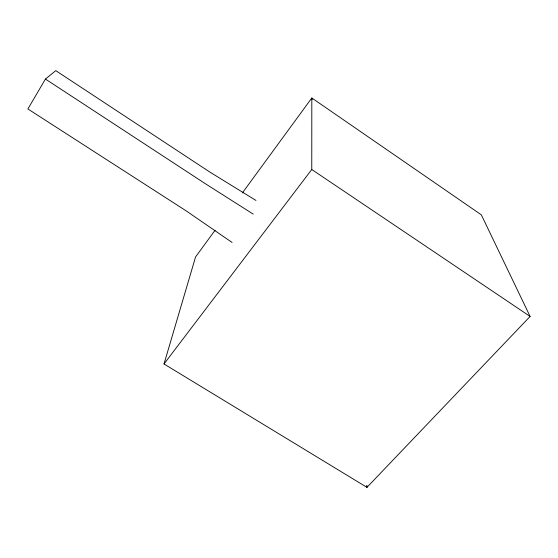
<?xml version="1.0" encoding="UTF-8"?>
<svg xmlns="http://www.w3.org/2000/svg" width="558" height="558" viewBox="0 0 558 558"><rect width="100%" height="100%" fill="white"/><g stroke="black" fill="none" stroke-linecap="round" stroke-linejoin="round"><path stroke-width="0.84" d="M164.01 363.969L311.762 169.493L311.817 97.985L481.345 214.858L530.1 316.449L366.955 487.364L164.01 363.969L195.572 256.931L215.116 230.203M366.976 485.774L366.955 487.364L366.711 485.641M255.976 200.455L209.606 171.913L55.779 70.636L45.435 79.055L27.9 108.963L186.442 211.043L232.072 242.451M242.381 192.929L311.817 97.985L312.061 99.708M253.213 214.112L205.644 183.903L45.435 79.055M311.762 169.493L530.1 316.449"/></g></svg>
